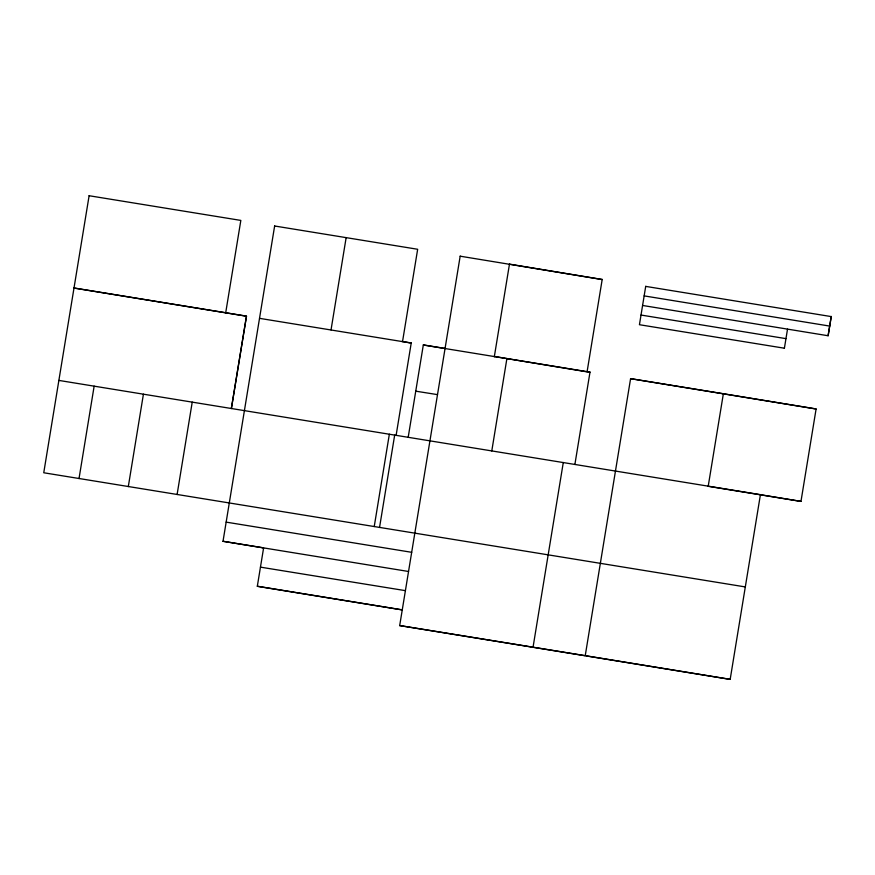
<?xml version="1.0" encoding="UTF-8"?>
<svg xmlns="http://www.w3.org/2000/svg" width="875" height="875" viewBox="0 0 875 875"><rect width="100%" height="100%" fill="white"/><g stroke="black" fill="none" stroke-linecap="round" stroke-linejoin="round"><path stroke-width="1.31" d="M58.877 380.417L760.419 494.67L730.177 679.361L399.689 625.57L585.233 655.681L630.591 378.656L723.363 393.75L708.203 486.303L800.975 501.397L816.102 408.975L630.591 378.656M74.003 287.984L246.477 316.225L231.361 408.57L246.488 316.138L74.003 288.072M89.119 195.727L240.833 220.413L225.717 312.681M79.023 478.581L94.15 386.148M128.308 486.598L143.423 394.177M177.1 494.539L192.227 402.117M408.537 571.484L223.005 541.286L263.342 547.848M226.144 522.123L411.677 552.311M259.525 318.347L411.239 343.033L401.844 341.425M274.652 226.002L417.659 249.277L402.544 341.534M257.316 586.228L402.259 609.897L257.316 586.316L263.594 547.98M260.455 567.142L405.398 590.647M331.034 329.897L346.161 237.552M374.238 526.542L389.353 434.197M379.542 527.483L394.669 435.148M396.113 435.378L411.239 342.956M408.198 437.259L423.325 344.914L445.058 348.458M415.756 391.169L437.5 394.625M423.314 345.002L590.002 372.127L587.333 371.613M460.184 256.189L602.197 279.519L509.469 264.13M602.197 279.442L587.07 371.864L494.342 356.475M491.783 450.953L506.909 358.52M533.039 647.27L563.292 462.503M574.886 464.472L590.013 372.05M641.014 315.044L785.958 338.636M642.578 305.462L828.111 335.748L831.25 316.498L828.111 335.748M644.153 295.892L829.686 326.08M645.717 286.387L831.25 316.586M723.363 393.75L816.102 408.975M730.177 679.361L586.567 655.9M745.303 586.928L43.75 472.762L89.13 195.639M645.717 286.311L639.439 324.712L784.394 348.217M787.522 329.142L784.383 348.294M800.975 501.397L760.638 494.758M223.005 541.373L274.652 225.914M399.689 625.57L460.184 256.113M494.309 356.77L509.458 264.217"/></g></svg>
